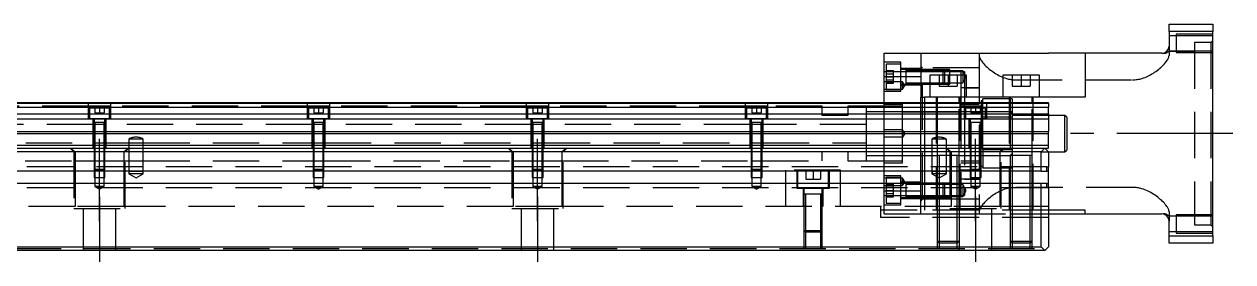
# Model space of a CAD drawing. Extents: x -21 to 1002, y -358 to 107.
# Drawn here: x 479.4 to 810.5, y -336.4 to -271.3 of the extents above; entities that cross this region are included whole.
import ezdxf

# ---------------------------------------------------------------- set-up
doc = ezdxf.new("R2010")
doc.units = 0
doc.linetypes.add('CENTER', pattern=[50.8, 31.75, -6.35, 6.35, -6.35])
doc.linetypes.add('DASHED', pattern=[19.05, 12.7, -6.35])
doc.layers.get('0').update_dxf_attribs({"linetype": 'CONTINUOUS'})
doc.layers.add('CENTER', color=1, linetype='CENTER')

msp = doc.modelspace()

# ---------------------------------------------------------------- linework, layer by layer
at = {"color": 7, "linetype": 'CONTINUOUS'}
for p, q in [((793, -271.29), (805, -271.29)), ((793, -273.29), (793, -271.29)), ((805, -271.29), (805, -273.29)), ((793, -273.29), (793, -277.29)), ((805, -273.29), (793, -273.29)), ((805, -329.29), (805, -273.29)), ((715, -279.29), (725, -279.29)), ((715, -285.64), (715, -279.29)), ((725, -279.29), (760, -279.29)), ((725, -279.29), (725, -291.29)), ((770, -279.29), (760, -279.29)), ((791, -279.29), (770, -279.29)), ((770, -279.29), (770, -291.29)), ((715, -292.79), (715, -285.64)), ((715, -285.64), (725, -285.64)), ((727.5, -285.29), (727.5, -291.29)), ((737.5, -285.29), (727.5, -285.29)), ((737.5, -291.29), (737.5, -285.29)), ((747.5, -285.29), (747.5, -291.29)), ((757.5, -285.29), (747.5, -285.29)), ((757.5, -291.29), (757.5, -285.29)), ((725, -291.29), (726, -291.29)), ((725, -292.79), (725, -291.29)), ((770, -291.29), (726, -291.29)), ((726, -291.29), (726, -292.79)), ((448.5, -292.79), (760, -292.79)), ((448.5, -292.92), (760, -292.92)), ((448.5, -294.01), (760, -294.01)), ((760, -292.92), (760, -292.79)), ((760, -292.92), (760, -294.01)), ((760, -295.88), (760, -294.01)), ((448.5, -295.88), (760, -295.88)), ((448.5, -297.23), (760, -297.23)), ((760, -295.88), (760, -297.23)), ((760, -297.23), (760, -300.71)), ((368.5, -301.29), (760, -301.29)), ((448.5, -300.71), (760, -300.71)), ((760, -301.29), (760, -300.71)), ((760, -304.49), (760, -301.29)), ((0, -304.49), (760, -304.49)), ((760, -305.29), (760, -304.49)), ((1, -305.29), (759, -305.29)), ((758, -306.29), (2, -306.29)), ((758, -306.29), (759, -305.29)), ((758, -311.59), (758, -306.29)), ((759, -305.29), (760, -306.29)), ((759, -305.29), (760, -305.29)), ((760, -306.29), (760, -310.44)), ((759.5, -311.59), (759.5, -310.44)), ((759.5, -310.44), (760, -310.44)), ((760, -311.59), (760, -310.44)), ((758, -311.59), (2, -311.59)), ((758, -311.59), (759.5, -311.59)), ((760, -311.59), (759.5, -311.59)), ((760, -314.99), (760, -311.59)), ((758, -314.99), (2, -314.99)), ((759.5, -314.99), (758, -314.99)), ((758, -332.29), (758, -314.99)), ((759.5, -314.99), (760, -314.99)), ((759.5, -316.14), (759.5, -314.99)), ((760, -316.14), (759.5, -316.14)), ((760, -316.14), (760, -314.99)), ((760, -316.14), (760, -332.29)), ((770, -322.29), (760, -322.29)), ((760, -323.29), (770, -323.29)), ((770, -323.29), (770, -322.29)), ((770, -323.29), (791, -323.29)), ((793, -329.29), (793, -325.29)), ((793, -331.29), (793, -329.29)), ((793, -329.29), (805, -329.29)), ((805, -329.29), (805, -331.29)), ((759, -333.29), (1, -333.29)), ((2, -332.29), (758, -332.29)), ((759, -333.29), (758, -332.29)), ((760, -332.29), (759, -333.29)), ((805, -331.29), (793, -331.29))]:
    msp.add_line(p, q, dxfattribs=at)
at = {"color": 3, "linetype": 'DASHED'}
for p, q in [((795, -274.45), (793, -274.45)), ((805, -274.05), (795, -274.05)), ((795, -274.05), (795, -279.05)), ((805, -274.45), (795, -274.45)), ((793, -277.29), (793, -278.65)), ((804.5, -276.29), (800, -276.29)), ((800, -276.29), (800, -326.29)), ((805, -275.79), (804.5, -276.29)), ((804.5, -276.29), (804.5, -326.29)), ((741, -279.29), (741, -279.91)), ((741, -279.91), (741.01, -280.06)), ((741, -279.91), (741, -322.68)), ((741.01, -280.06), (741.04, -280.21)), ((741.04, -280.21), (741.08, -280.38)), ((741.08, -280.38), (741.15, -280.55)), ((741.15, -280.55), (741.23, -280.74)), ((741.23, -280.74), (741.34, -280.93)), ((741.34, -280.93), (741.45, -281.13)), ((741.45, -281.13), (741.59, -281.33)), ((741.59, -281.33), (741.79, -281.61)), ((791, -279.29), (791.52, -279.29)), ((791, -279.29), (791.52, -279.29)), ((791.52, -279.29), (791.52, -279.29)), ((791.52, -279.29), (791.52, -279.29)), ((792.16, -281.67), (792.34, -281.43)), ((792.34, -281.43), (792.5, -281.19)), ((792.5, -281.19), (792.65, -280.96)), ((792.65, -280.96), (792.77, -280.73)), ((792.77, -280.73), (792.87, -280.51)), ((792.87, -280.51), (792.93, -280.35)), ((792.93, -280.35), (792.97, -280.2)), ((792.97, -280.2), (792.99, -280.05)), ((792.99, -280.05), (793, -279.91)), ((793, -278.65), (795, -278.65)), ((793, -278.65), (793, -279.91)), ((800, -278.79), (793, -278.79)), ((795, -278.65), (805, -278.65)), ((795, -279.05), (805, -279.05)), ((719.5, -281.74), (715, -281.74)), ((715, -284.29), (715.5, -284.29)), ((715, -284.29), (715.5, -284.29)), ((719.5, -282.24), (715.5, -282.24)), ((715.5, -282.24), (715.5, -285.74)), ((715.5, -284.01), (717.5, -284.01)), ((715.5, -284.24), (717.5, -284.24)), ((715.5, -284.29), (719.5, -284.29)), ((715.5, -284.29), (719.5, -284.29)), ((717.5, -284.87), (717.5, -284.01)), ((719.5, -289.74), (719.5, -281.74)), ((725, -283.49), (719.5, -283.49)), ((720.9, -283.74), (719.5, -283.74)), ((719.5, -284.29), (720.9, -284.29)), ((719.5, -284.29), (720.9, -284.29)), ((720.9, -283.74), (720.89, -283.74)), ((720.9, -283.74), (720.9, -283.74)), ((725, -283.74), (720.9, -283.74)), ((720.9, -283.74), (720.9, -284.32)), ((725, -284.09), (720.9, -284.09)), ((720.9, -284.29), (725, -284.29)), ((720.9, -284.29), (725, -284.29)), ((720.9, -284.32), (720.9, -285.6)), ((725.5, -283.29), (725, -282.79)), ((725.5, -283.29), (725, -283.29)), ((731.15, -283.74), (725, -283.74)), ((731.15, -283.74), (725, -283.74)), ((731.5, -284.09), (725, -284.09)), ((725, -284.29), (736, -284.29)), ((725, -284.29), (736, -284.29)), ((725.5, -319.29), (725.5, -283.29)), ((741, -283.29), (725.5, -283.29)), ((731.5, -284.09), (731.15, -283.74)), ((733, -283.74), (731.15, -283.74)), ((731.15, -285.74), (731.15, -283.74)), ((733, -284.09), (731.5, -284.09)), ((731.5, -284.09), (731.5, -285.74)), ((733, -287.74), (733, -283.74)), ((736.5, -284.09), (733, -284.09)), ((736, -284.29), (737, -284.29)), ((736, -284.29), (736, -291.29)), ((737.45, -285.74), (736.5, -284.09)), ((736.5, -284.09), (736.5, -285.74)), ((737, -284.29), (737, -292.79)), ((741.79, -281.61), (742.02, -281.9)), ((742.02, -281.9), (742.27, -282.19)), ((742.27, -282.19), (742.55, -282.49)), ((742.55, -282.49), (742.85, -282.79)), ((742.85, -282.79), (743.18, -283.09)), ((743.18, -283.09), (743.47, -283.35)), ((743.47, -283.35), (743.77, -283.61)), ((743.77, -283.61), (744.1, -283.87)), ((744.1, -283.87), (744.43, -284.12)), ((744.43, -284.12), (744.79, -284.38)), ((744.79, -284.38), (745.17, -284.64)), ((745.17, -284.64), (745.57, -284.89)), ((788.33, -284.95), (788.71, -284.71)), ((788.71, -284.71), (789.07, -284.47)), ((789.07, -284.47), (789.43, -284.23)), ((789.43, -284.23), (789.77, -283.97)), ((789.77, -283.97), (790.1, -283.71)), ((790.1, -283.71), (790.42, -283.45)), ((790.42, -283.45), (790.72, -283.19)), ((790.72, -283.19), (791, -282.93)), ((791, -282.93), (791.26, -282.68)), ((791.26, -282.68), (791.51, -282.42)), ((791.51, -282.42), (791.74, -282.17)), ((791.74, -282.17), (791.96, -281.92)), ((791.96, -281.92), (792.16, -281.67)), ((720, -287.09), (715, -287.09)), ((715.5, -284.87), (717.5, -284.87)), ((715.5, -285.74), (715.5, -289.24)), ((715.5, -285.74), (717.5, -285.74)), ((715.5, -286.6), (717.5, -286.6)), ((715.5, -287.24), (717.5, -287.24)), ((715.5, -287.47), (717.5, -287.47)), ((717.5, -286.6), (717.5, -284.87)), ((717.5, -287.47), (717.5, -286.6)), ((719.5, -287.74), (720.9, -287.74)), ((725, -287.99), (719.5, -287.99)), ((720.6, -288.09), (720, -287.09)), ((720, -288.09), (720, -287.09)), ((720.89, -287.74), (720.9, -287.74)), ((720.9, -285.6), (720.9, -285.88)), ((720.9, -285.88), (720.9, -287.15)), ((720.9, -287.15), (720.9, -287.74)), ((720.9, -287.39), (725, -287.39)), ((720.9, -287.74), (720.9, -287.74)), ((720.9, -287.74), (725, -287.74)), ((725, -287.39), (727.5, -287.39)), ((725, -287.74), (727.5, -287.74)), ((725, -287.74), (727.5, -287.74)), ((727.5, -287.39), (731.5, -287.39)), ((727.5, -287.74), (731.15, -287.74)), ((727.5, -287.74), (731.15, -287.74)), ((730, -285.29), (730, -288.29)), ((731.15, -287.74), (731.15, -285.74)), ((731.15, -287.74), (731.5, -287.39)), ((731.15, -287.74), (733, -287.74)), ((731.5, -285.74), (731.5, -287.39)), ((731.5, -287.39), (733, -287.39)), ((732.5, -285.29), (732.5, -288.29)), ((733, -287.39), (736.5, -287.39)), ((735, -285.29), (735, -288.29)), ((736.5, -287.39), (737.45, -285.74)), ((736.5, -285.74), (736.5, -287.39)), ((745.57, -284.89), (745.98, -285.12)), ((745.98, -285.12), (746.36, -285.33)), ((746.36, -285.33), (746.75, -285.53)), ((746.75, -285.53), (747.16, -285.71)), ((747.16, -285.71), (747.58, -285.89)), ((747.58, -285.89), (748.01, -286.04)), ((748.01, -286.04), (748.45, -286.18)), ((748.45, -286.18), (748.75, -286.27)), ((748.75, -286.27), (749.06, -286.34)), ((749.06, -286.34), (749.37, -286.4)), ((749.37, -286.4), (749.68, -286.45)), ((749.68, -286.45), (750.01, -286.5)), ((750, -285.29), (750, -288.29)), ((750.01, -286.5), (750.34, -286.53)), ((750.34, -286.53), (750.67, -286.55)), ((750.67, -286.55), (751, -286.55)), ((751, -286.55), (783, -286.55)), ((752.5, -285.29), (752.5, -288.29)), ((755, -285.29), (755, -288.29)), ((783, -286.55), (783.33, -286.55)), ((783.33, -286.55), (783.66, -286.53)), ((783.66, -286.53), (783.99, -286.5)), ((783.99, -286.5), (784.32, -286.45)), ((784.32, -286.45), (784.66, -286.4)), ((784.66, -286.4), (784.99, -286.33)), ((784.99, -286.33), (785.32, -286.25)), ((785.32, -286.25), (785.64, -286.16)), ((785.64, -286.16), (786.05, -286.02)), ((786.05, -286.02), (786.45, -285.88)), ((786.45, -285.88), (786.83, -285.72)), ((786.83, -285.72), (787.21, -285.55)), ((787.21, -285.55), (787.58, -285.36)), ((787.58, -285.36), (787.93, -285.18)), ((787.93, -285.18), (788.33, -284.95)), ((715, -289.09), (720, -289.09)), ((719.5, -289.74), (715, -289.74)), ((715.5, -289.24), (719.5, -289.24)), ((720.6, -288.09), (720, -288.09)), ((720, -289.09), (720.6, -288.09)), ((720.6, -288.09), (720, -288.09)), ((720, -289.09), (720, -288.09)), ((729.25, -291.29), (729.25, -322.29)), ((729.5, -291.29), (729.5, -292.79)), ((730, -288.29), (732.5, -288.29)), ((732.5, -288.29), (735, -288.29)), ((735.5, -292.79), (735.5, -291.29)), ((735.75, -322.29), (735.75, -291.29)), ((737, -288.79), (736, -288.79)), ((736, -291.29), (736, -292.79)), ((737, -288.79), (741, -288.79)), ((741, -288.79), (737, -288.79)), ((749.25, -291.29), (749.25, -322.29)), ((749.5, -291.29), (749.5, -292.79)), ((750, -288.29), (752.5, -288.29)), ((752.5, -288.29), (755, -288.29)), ((755.5, -292.79), (755.5, -291.29)), ((755.75, -322.29), (755.75, -291.29)), ((497, -293.79), (448.5, -293.79)), ((497, -297.29), (497, -292.79)), ((503, -293.79), (497, -293.79)), ((497.25, -294.29), (497.25, -297.29)), ((502.75, -294.29), (497.25, -294.29)), ((498.75, -294.29), (498.75, -295.59)), ((500, -294.29), (500, -295.59)), ((501.25, -294.29), (501.25, -295.59)), ((502.75, -297.29), (502.75, -294.29)), ((503, -292.79), (503, -297.29)), ((557, -293.79), (503, -293.79)), ((557, -297.29), (557, -292.79)), ((563, -293.79), (557, -293.79)), ((557.25, -294.29), (557.25, -297.29)), ((562.75, -294.29), (557.25, -294.29)), ((558.75, -294.29), (558.75, -295.59)), ((560, -294.29), (560, -295.59)), ((561.25, -294.29), (561.25, -295.59)), ((562.75, -297.29), (562.75, -294.29)), ((563, -292.79), (563, -297.29)), ((617, -293.79), (563, -293.79)), ((617, -297.29), (617, -292.79)), ((623, -293.79), (617, -293.79)), ((617.25, -294.29), (617.25, -297.29)), ((622.75, -294.29), (617.25, -294.29)), ((618.75, -294.29), (618.75, -295.59)), ((620, -294.29), (620, -295.59)), ((621.25, -294.29), (621.25, -295.59)), ((622.75, -297.29), (622.75, -294.29)), ((623, -292.79), (623, -297.29)), ((677, -293.79), (623, -293.79)), ((677, -297.29), (677, -292.79)), ((683, -293.79), (677, -293.79)), ((677.25, -294.29), (677.25, -297.29)), ((682.75, -294.29), (677.25, -294.29)), ((678.75, -294.29), (678.75, -295.59)), ((680, -294.29), (680, -295.59)), ((681.25, -294.29), (681.25, -295.59)), ((682.75, -297.29), (682.75, -294.29)), ((683, -292.79), (683, -297.29)), ((698, -293.79), (683, -293.79)), ((698, -296.29), (698, -293.79)), ((710, -293.79), (705, -293.79)), ((705, -293.79), (705, -296.29)), ((715, -293.79), (710, -293.79)), ((710, -293.79), (710, -301.29)), ((710, -293.79), (710, -301.29)), ((715, -305.29), (715, -292.79)), ((720, -293.29), (715, -293.29)), ((720, -293.79), (715, -293.79)), ((720, -300.29), (720, -293.29)), ((725, -305.29), (725, -292.79)), ((726, -292.79), (726, -305.29)), ((729.5, -292.79), (729.5, -302.32)), ((735.5, -307.3), (735.5, -292.79)), ((736, -292.79), (736, -314.99)), ((741, -293.29), (736, -293.29)), ((737, -293.79), (736, -293.79)), ((737, -297.29), (737, -292.79)), ((741, -293.79), (737, -293.79)), ((737.25, -294.29), (737.25, -297.29)), ((742.75, -294.29), (737.25, -294.29)), ((738.75, -294.29), (738.75, -295.59)), ((740, -294.29), (740, -295.59)), ((741.5, -293.79), (741, -293.79)), ((741.25, -294.29), (741.25, -295.59)), ((741.75, -292.29), (741.5, -292.29)), ((741.5, -292.29), (741.5, -292.79)), ((741.5, -292.79), (741.5, -294.29)), ((741.5, -294.29), (741.5, -297.29)), ((742, -292.79), (742, -291.79)), ((749.5, -291.79), (742, -291.79)), ((742, -294.29), (742, -292.79)), ((742, -296.82), (742, -294.29)), ((742.75, -297.29), (742.75, -294.29)), ((743, -292.79), (743, -297.29)), ((750, -291.79), (749.5, -291.79)), ((749.5, -292.79), (749.5, -307.3)), ((750, -291.79), (750, -292.79)), ((750, -292.79), (750, -296.82)), ((755.5, -307.3), (755.5, -292.79)), ((503, -297.29), (497, -297.29)), ((498.25, -305.29), (498.25, -297.29)), ((498.5, -297.29), (498.5, -298.29)), ((498.75, -295.59), (500, -295.59)), ((500, -295.59), (501.25, -295.59)), ((501.5, -298.29), (501.5, -297.29)), ((501.75, -297.29), (501.75, -305.29)), ((563, -297.29), (557, -297.29)), ((558.25, -305.29), (558.25, -297.29)), ((558.5, -297.29), (558.5, -298.29)), ((558.75, -295.59), (560, -295.59)), ((560, -295.59), (561.25, -295.59)), ((561.5, -298.29), (561.5, -297.29)), ((561.75, -297.29), (561.75, -305.29)), ((623, -297.29), (617, -297.29)), ((618.25, -305.29), (618.25, -297.29)), ((618.5, -297.29), (618.5, -298.29)), ((618.75, -295.59), (620, -295.59)), ((620, -295.59), (621.25, -295.59)), ((621.5, -298.29), (621.5, -297.29)), ((621.75, -297.29), (621.75, -305.29)), ((683, -297.29), (677, -297.29)), ((678.25, -305.29), (678.25, -297.29)), ((678.5, -297.29), (678.5, -298.29)), ((678.75, -295.59), (680, -295.59)), ((680, -295.59), (681.25, -295.59)), ((681.5, -298.29), (681.5, -297.29)), ((681.75, -297.29), (681.75, -305.29)), ((705, -296.29), (698, -296.29)), ((715, -295.29), (710, -295.29)), ((720, -295.29), (715, -295.29)), ((725, -295.29), (720, -295.29)), ((720, -295.29), (725, -295.29)), ((729.5, -295.29), (725, -295.29)), ((725, -295.29), (729.5, -295.29)), ((735.5, -295.29), (729.5, -295.29)), ((729.5, -295.29), (735.5, -295.29)), ((736, -295.29), (735.5, -295.29)), ((735.5, -295.29), (736, -295.29)), ((737, -295.29), (736, -295.29)), ((737.25, -295.29), (737, -295.29)), ((737, -297.29), (737, -318.29)), ((743, -297.29), (737, -297.29)), ((741, -295.29), (737.25, -295.29)), ((738.25, -305.29), (738.25, -297.29)), ((738.5, -297.29), (738.5, -298.29)), ((738.75, -295.59), (740, -295.59)), ((740, -295.59), (741.25, -295.59)), ((741.5, -295.29), (741, -295.29)), ((742, -295.29), (741.5, -295.29)), ((742, -295.29), (741.5, -295.29)), ((741.5, -298.29), (741.5, -297.29)), ((741.75, -297.29), (741.75, -305.29)), ((742.75, -295.29), (742, -295.29)), ((742.75, -295.29), (742, -295.29)), ((742, -297.29), (742, -296.82)), ((742.75, -296.82), (742, -296.82)), ((742, -305.77), (742, -297.29)), ((743, -295.29), (742.75, -295.29)), ((743, -295.29), (742.75, -295.29)), ((743, -296.82), (742.75, -296.82)), ((749.5, -295.29), (743, -295.29)), ((749.5, -295.29), (743, -295.29)), ((749.5, -296.82), (743, -296.82)), ((750, -295.79), (749.5, -295.29)), ((750, -295.29), (749.5, -295.29)), ((750, -296.82), (749.5, -296.82)), ((755.5, -296.29), (750, -296.29)), ((750, -296.82), (750, -305.77)), ((760, -296.29), (755.5, -296.29)), ((764.5, -296.29), (760, -296.29)), ((765, -296.79), (764.5, -296.29)), ((764.5, -301.29), (764.5, -296.29)), ((765, -296.79), (765, -301.29)), ((498.25, -298.79), (448.5, -298.79)), ((448.5, -301.29), (760, -301.29)), ((498.5, -298.79), (498.25, -298.79)), ((498.5, -298.29), (498.5, -298.3)), ((498.5, -298.29), (498.5, -305.29)), ((498.5, -298.29), (498.5, -298.29)), ((500, -298.29), (498.5, -298.29)), ((498.75, -298.79), (498.5, -298.79)), ((498.75, -298.29), (498.75, -305.29)), ((501.25, -298.79), (498.75, -298.79)), ((501.5, -298.29), (500, -298.29)), ((501.25, -305.29), (501.25, -298.29)), ((501.5, -298.79), (501.25, -298.79)), ((501.5, -298.3), (501.5, -298.29)), ((501.5, -298.29), (501.5, -298.29)), ((501.5, -305.29), (501.5, -298.29)), ((501.75, -298.79), (501.5, -298.79)), ((558.25, -298.79), (501.75, -298.79)), ((558.5, -298.79), (558.25, -298.79)), ((561.5, -298.29), (558.5, -298.29)), ((560, -298.29), (558.5, -298.29)), ((558.5, -298.29), (558.5, -298.3)), ((558.5, -298.29), (558.5, -305.29)), ((558.5, -298.29), (558.5, -298.29)), ((561.5, -298.29), (558.5, -298.29)), ((558.75, -298.79), (558.5, -298.79)), ((558.75, -298.29), (558.75, -305.29)), ((561.25, -298.79), (558.75, -298.79)), ((561.5, -298.29), (560, -298.29)), ((561.25, -305.29), (561.25, -298.29)), ((561.5, -298.79), (561.25, -298.79)), ((561.5, -298.3), (561.5, -298.29)), ((561.5, -298.29), (561.5, -298.29)), ((561.5, -305.29), (561.5, -298.29)), ((561.75, -298.79), (561.5, -298.79)), ((618.25, -298.79), (561.75, -298.79)), ((618.5, -298.79), (618.25, -298.79)), ((621.5, -298.29), (618.5, -298.29)), ((618.5, -298.29), (618.5, -305.29)), ((618.5, -298.29), (618.5, -298.29)), ((618.5, -298.29), (618.5, -298.3)), ((620, -298.29), (618.5, -298.29)), ((618.75, -298.79), (618.5, -298.79)), ((618.75, -298.29), (618.75, -305.29)), ((621.25, -298.79), (618.75, -298.79)), ((621.5, -298.29), (620, -298.29)), ((621.25, -305.29), (621.25, -298.29)), ((621.5, -298.79), (621.25, -298.79)), ((621.5, -298.29), (621.5, -298.29)), ((621.5, -305.29), (621.5, -298.29)), ((621.5, -298.3), (621.5, -298.29)), ((621.75, -298.79), (621.5, -298.79)), ((678.25, -298.79), (621.75, -298.79)), ((678.5, -298.79), (678.25, -298.79)), ((681.5, -298.29), (678.5, -298.29)), ((678.5, -298.29), (678.5, -305.29)), ((678.5, -298.29), (678.5, -298.29)), ((678.5, -298.29), (678.5, -298.3)), ((680, -298.29), (678.5, -298.29)), ((678.75, -298.79), (678.5, -298.79)), ((678.75, -298.29), (678.75, -305.29)), ((681.25, -298.79), (678.75, -298.79)), ((681.5, -298.29), (680, -298.29)), ((681.25, -305.29), (681.25, -298.29)), ((681.5, -298.79), (681.25, -298.79)), ((681.5, -298.29), (681.5, -298.29)), ((681.5, -305.29), (681.5, -298.29)), ((681.5, -298.3), (681.5, -298.29)), ((681.75, -298.79), (681.5, -298.79)), ((710, -298.79), (681.75, -298.79)), ((710, -301.29), (710, -305.29)), ((710, -301.29), (710, -305.29)), ((720, -300.29), (715, -300.29)), ((720.6, -301.29), (720, -300.29)), ((720, -302.29), (720, -300.29)), ((720.6, -301.29), (720, -302.29)), ((741.5, -298.29), (738.5, -298.29)), ((738.5, -298.29), (738.5, -305.29)), ((738.5, -298.29), (738.5, -298.29)), ((738.5, -298.29), (738.5, -298.3)), ((740, -298.29), (738.5, -298.29)), ((738.75, -298.29), (738.75, -305.29)), ((741.5, -298.29), (740, -298.29)), ((741.25, -305.29), (741.25, -298.29)), ((741.5, -298.29), (741.5, -298.29)), ((741.5, -305.29), (741.5, -298.29)), ((741.5, -298.3), (741.5, -298.29)), ((764.5, -306.29), (764.5, -301.29)), ((765, -301.29), (765, -305.79)), ((441.75, -303.79), (498.25, -303.79)), ((498.25, -303.79), (498.5, -303.79)), ((498.5, -303.79), (498.75, -303.79)), ((498.75, -303.79), (501.25, -303.79)), ((501.25, -303.79), (501.5, -303.79)), ((501.5, -303.79), (501.75, -303.79)), ((501.75, -303.79), (508, -303.79)), ((508, -302.79), (508, -305.29)), ((512, -302.79), (508, -302.79)), ((508, -303.79), (512, -303.79)), ((510.06, -302.29), (509.94, -302.29)), ((512, -305.29), (512, -302.79)), ((512, -303.79), (558.25, -303.79)), ((558.25, -303.79), (558.5, -303.79)), ((558.5, -303.79), (558.75, -303.79)), ((558.75, -303.79), (561.25, -303.79)), ((561.25, -303.79), (561.5, -303.79)), ((561.5, -303.79), (561.75, -303.79)), ((561.75, -303.79), (618.25, -303.79)), ((618.25, -303.79), (618.5, -303.79)), ((618.5, -303.79), (618.75, -303.79)), ((618.75, -303.79), (621.25, -303.79)), ((621.25, -303.79), (621.5, -303.79)), ((621.5, -303.79), (621.75, -303.79)), ((621.75, -303.79), (678.25, -303.79)), ((678.25, -303.79), (678.5, -303.79)), ((678.5, -303.79), (678.75, -303.79)), ((678.75, -303.79), (681.25, -303.79)), ((681.25, -303.79), (681.5, -303.79)), ((681.5, -303.79), (681.75, -303.79)), ((681.75, -303.79), (710, -303.79)), ((720, -302.29), (715, -302.29)), ((720, -309.29), (720, -302.29)), ((728, -302.79), (728, -305.29)), ((732, -302.79), (728, -302.79)), ((729.5, -302.32), (729.5, -305.29)), ((730.06, -302.29), (729.94, -302.29)), ((732, -305.29), (732, -302.79)), ((492, -305.29), (493, -306.29)), ((492.06, -305.29), (493.29, -306.29)), ((493, -306.29), (493, -321.79)), ((493.29, -306.29), (493.29, -311.59)), ((498.5, -305.29), (498.5, -311.04)), ((498.5, -305.29), (498.5, -311.04)), ((498.75, -305.29), (498.75, -311.29)), ((501.25, -311.29), (501.25, -305.29)), ((501.5, -311.04), (501.5, -305.29)), ((501.5, -311.04), (501.5, -305.29)), ((507.94, -305.29), (506.71, -306.29)), ((506.71, -311.59), (506.71, -306.29)), ((507, -306.29), (508, -305.29)), ((507, -321.79), (507, -306.29)), ((508, -305.29), (508, -311.59)), ((512, -311.59), (512, -305.29)), ((558.5, -305.29), (558.5, -311.04)), ((558.5, -305.29), (558.5, -311.04)), ((558.75, -305.29), (558.75, -311.29)), ((561.25, -311.29), (561.25, -305.29)), ((561.5, -311.04), (561.5, -305.29)), ((561.5, -311.04), (561.5, -305.29)), ((612, -305.29), (613, -306.29)), ((612.06, -305.29), (613.29, -306.29)), ((613, -306.29), (613, -321.79)), ((613.29, -306.29), (613.29, -311.59)), ((618.5, -305.29), (618.5, -311.04)), ((618.5, -305.29), (618.5, -311.04)), ((618.75, -305.29), (618.75, -311.29)), ((621.25, -311.29), (621.25, -305.29)), ((621.5, -311.04), (621.5, -305.29)), ((621.5, -311.04), (621.5, -305.29)), ((627.94, -305.29), (626.71, -306.29)), ((626.71, -311.59), (626.71, -306.29)), ((627, -306.29), (628, -305.29)), ((627, -321.79), (627, -306.29)), ((678.5, -305.29), (678.5, -311.04)), ((678.5, -305.29), (678.5, -311.04)), ((678.75, -305.29), (678.75, -311.29)), ((681.25, -311.29), (681.25, -305.29)), ((681.5, -311.04), (681.5, -305.29)), ((681.5, -311.04), (681.5, -305.29)), ((698, -308.79), (698, -306.29)), ((705, -306.29), (705, -308.79)), ((710, -305.29), (710, -308.79)), ((710, -305.29), (710, -308.79)), ((710, -307.29), (715, -307.29)), ((715, -311.59), (715, -305.29)), ((715, -307.29), (720, -307.29)), ((720, -307.29), (725, -307.29)), ((720, -307.29), (725, -307.29)), ((725, -311.59), (725, -305.29)), ((725, -307.29), (728, -307.29)), ((725, -307.29), (728, -307.29)), ((726, -305.29), (726, -311.59)), ((728, -305.29), (728, -311.59)), ((728, -307.29), (729.4, -307.29)), ((728, -307.29), (729.4, -307.29)), ((729.4, -307.29), (729.5, -307.29)), ((729.4, -307.29), (729.5, -307.29)), ((729.5, -305.29), (729.5, -307.29)), ((735.5, -307.29), (729.5, -307.29)), ((735.5, -307.29), (729.5, -307.29)), ((729.5, -307.29), (729.5, -311.59)), ((729.5, -307.29), (729.5, -307.29)), ((729.5, -307.29), (729.5, -307.3)), ((730, -307.29), (730, -312.29)), ((732, -305.29), (733, -306.29)), ((732, -311.59), (732, -305.29)), ((732.06, -305.29), (733.29, -306.29)), ((733, -306.29), (733, -321.79)), ((733.29, -306.29), (733.29, -311.59)), ((735, -314.99), (735, -307.29)), ((735.5, -314.99), (735.5, -307.29)), ((735.5, -307.29), (735.6, -307.29)), ((735.5, -307.29), (735.6, -307.29)), ((735.6, -307.29), (736, -307.29)), ((735.6, -307.29), (736, -307.29)), ((736, -307.29), (741.5, -307.29)), ((738.5, -305.29), (738.5, -311.04)), ((738.5, -305.29), (738.5, -311.04)), ((738.75, -305.29), (738.75, -311.29)), ((741.25, -311.29), (741.25, -305.29)), ((741.5, -311.04), (741.5, -305.29)), ((741.5, -311.04), (741.5, -305.29)), ((741.5, -307.29), (749.5, -307.29)), ((742, -305.77), (742, -310.79)), ((750, -305.77), (742, -305.77)), ((747.94, -305.29), (746.71, -306.29)), ((746.71, -311.59), (746.71, -306.29)), ((747, -306.29), (748, -305.29)), ((747, -321.79), (747, -306.29)), ((749.5, -307.29), (750, -306.79)), ((755.5, -307.29), (749.5, -307.29)), ((749.5, -307.29), (749.5, -314.99)), ((750, -305.77), (750, -307.29)), ((750, -307.29), (750, -314.99)), ((755, -314.99), (755, -307.29)), ((755.5, -314.99), (755.5, -307.29)), ((758, -306.29), (760, -306.29)), ((760, -306.29), (764.5, -306.29)), ((764.5, -306.29), (765, -305.79)), ((759.5, -310.44), (0.5, -310.44)), ((441.5, -308.79), (493.29, -308.79)), ((493.29, -308.79), (498.5, -308.79)), ((498.5, -308.79), (498.75, -308.79)), ((498.5, -311.04), (498.75, -311.29)), ((498.5, -311.04), (498.5, -311.59)), ((498.5, -311.04), (501.5, -311.04)), ((498.75, -308.79), (501.25, -308.79)), ((501.25, -308.79), (501.5, -308.79)), ((501.25, -311.29), (501.5, -311.04)), ((501.5, -308.79), (506.71, -308.79)), ((501.5, -311.59), (501.5, -311.04)), ((506.71, -308.79), (508, -308.79)), ((508, -308.79), (512, -308.79)), ((512, -308.79), (558.5, -308.79)), ((558.5, -308.79), (558.75, -308.79)), ((558.5, -311.04), (558.75, -311.29)), ((558.5, -311.04), (558.5, -311.59)), ((558.5, -311.04), (561.5, -311.04)), ((558.75, -308.79), (561.25, -308.79)), ((561.25, -308.79), (561.5, -308.79)), ((561.25, -311.29), (561.5, -311.04)), ((561.5, -308.79), (613.29, -308.79)), ((561.5, -311.59), (561.5, -311.04)), ((613.29, -308.79), (618.5, -308.79)), ((618.5, -308.79), (618.75, -308.79)), ((618.5, -311.04), (618.75, -311.29)), ((618.5, -311.04), (618.5, -311.59)), ((618.5, -311.04), (621.5, -311.04)), ((618.75, -308.79), (621.25, -308.79)), ((621.25, -308.79), (621.5, -308.79)), ((621.25, -311.29), (621.5, -311.04)), ((621.5, -308.79), (626.71, -308.79)), ((621.5, -311.59), (621.5, -311.04)), ((626.71, -308.79), (678.5, -308.79)), ((678.5, -308.79), (678.75, -308.79)), ((678.5, -311.04), (678.75, -311.29)), ((678.5, -311.04), (678.5, -311.59)), ((678.5, -311.04), (681.5, -311.04)), ((678.75, -308.79), (681.25, -308.79)), ((681.25, -308.79), (681.5, -308.79)), ((681.25, -311.29), (681.5, -311.04)), ((681.5, -308.79), (698, -308.79)), ((681.5, -311.59), (681.5, -311.04)), ((705, -308.79), (710, -308.79)), ((710, -308.79), (715, -308.79)), ((715, -308.79), (720, -308.79)), ((715, -309.29), (720, -309.29)), ((736, -308.79), (741.5, -308.79)), ((736, -309.29), (741, -309.29)), ((738.5, -311.04), (738.75, -311.29)), ((738.5, -311.04), (738.5, -311.59)), ((738.5, -311.04), (741.5, -311.04)), ((741.25, -311.29), (741.5, -311.04)), ((741.75, -310.29), (741.5, -310.29)), ((741.5, -311.59), (741.5, -311.04)), ((750, -310.79), (742, -310.79)), ((493.29, -311.59), (493.29, -314.99)), ((498.5, -311.59), (498.5, -313.29)), ((498.5, -313.29), (501.5, -313.29)), ((498.75, -311.29), (498.75, -313.29)), ((501.25, -311.29), (498.75, -311.29)), ((498.75, -313.29), (498.75, -315.79)), ((501.25, -313.29), (501.25, -311.29)), ((501.25, -315.79), (501.25, -313.29)), ((501.5, -313.29), (501.5, -311.59)), ((506.71, -314.99), (506.71, -311.59)), ((508, -311.59), (508, -311.66)), ((508, -311.66), (508, -312.29)), ((508, -311.66), (508.17, -312.29)), ((512, -311.66), (508, -311.66)), ((508, -312.29), (510, -313.45)), ((512, -312.29), (508, -312.29)), ((510, -313.45), (512, -312.29)), ((511.83, -312.29), (512, -311.66)), ((512, -311.66), (512, -311.59)), ((512, -312.29), (512, -311.66)), ((558.5, -311.59), (558.5, -313.29)), ((558.5, -313.29), (561.5, -313.29)), ((558.75, -311.29), (558.75, -313.29)), ((561.25, -311.29), (558.75, -311.29)), ((558.75, -313.29), (558.75, -315.79)), ((561.25, -313.29), (561.25, -311.29)), ((561.25, -315.79), (561.25, -313.29)), ((561.5, -313.29), (561.5, -311.59)), ((613.29, -311.59), (613.29, -314.99)), ((618.5, -311.59), (618.5, -313.29)), ((618.5, -313.29), (621.5, -313.29)), ((618.75, -311.29), (618.75, -313.29)), ((621.25, -311.29), (618.75, -311.29)), ((618.75, -313.29), (618.75, -315.79)), ((621.25, -313.29), (621.25, -311.29)), ((621.25, -315.79), (621.25, -313.29)), ((621.5, -313.29), (621.5, -311.59)), ((626.71, -314.99), (626.71, -311.59)), ((678.5, -311.59), (678.5, -313.29)), ((678.5, -313.29), (681.5, -313.29)), ((678.75, -311.29), (678.75, -313.29)), ((681.25, -311.29), (678.75, -311.29)), ((678.75, -313.29), (678.75, -315.79)), ((681.25, -313.29), (681.25, -311.29)), ((681.25, -315.79), (681.25, -313.29)), ((681.5, -313.29), (681.5, -311.59)), ((703, -311.29), (688, -311.29)), ((688, -311.59), (688, -311.29)), ((688, -314.99), (688, -311.59)), ((691, -311.29), (691, -316.29)), ((691.25, -311.29), (691.25, -311.59)), ((691.25, -311.59), (691.25, -314.99)), ((693.5, -311.29), (693.5, -313.79)), ((693.5, -313.79), (695.5, -313.79)), ((695.5, -311.29), (695.5, -313.79)), ((695.5, -313.79), (697.5, -313.79)), ((697.5, -311.29), (697.5, -313.79)), ((699.75, -311.59), (699.75, -311.29)), ((699.75, -314.99), (699.75, -311.59)), ((700, -316.29), (700, -311.29)), ((703, -311.59), (703, -311.29)), ((703, -314.99), (703, -311.59)), ((715, -314.99), (715, -311.59)), ((719.5, -312.85), (715, -312.85)), ((720, -313.49), (715, -313.49)), ((719.5, -313.35), (715.5, -313.35)), ((715.5, -313.35), (715.5, -314.99)), ((719.5, -316.85), (719.5, -312.85)), ((720.6, -314.49), (720, -313.49)), ((720, -314.49), (720, -313.49)), ((720, -315.49), (720.6, -314.49)), ((720.6, -314.49), (720, -314.49)), ((720, -315.49), (720, -314.49)), ((725, -314.99), (725, -311.59)), ((726, -311.59), (726, -314.99)), ((728, -311.59), (728, -311.66)), ((728, -311.66), (728, -312.29)), ((728, -311.66), (728.17, -312.29)), ((732, -311.66), (728, -311.66)), ((728, -312.29), (730, -313.45)), ((732, -312.29), (728, -312.29)), ((729.5, -311.59), (729.5, -312.29)), ((729.5, -312.29), (729.5, -314.99)), ((730, -312.29), (730, -314.99)), ((730, -313.45), (732, -312.29)), ((731.83, -312.29), (732, -311.66)), ((732, -311.66), (732, -311.59)), ((732, -312.29), (732, -311.66)), ((733.29, -311.59), (733.29, -314.99)), ((736, -311.29), (738.75, -311.29)), ((738.75, -311.29), (736, -311.29)), ((737, -313.79), (736, -313.79)), ((737, -313.79), (741, -313.79)), ((741, -313.79), (737, -313.79)), ((738.5, -311.59), (738.5, -313.29)), ((738.5, -313.29), (741.5, -313.29)), ((738.75, -311.29), (738.75, -313.29)), ((741.25, -311.29), (738.75, -311.29)), ((738.75, -313.29), (738.75, -315.79)), ((741.25, -313.29), (741.25, -311.29)), ((741.25, -315.79), (741.25, -313.29)), ((741.5, -313.29), (741.5, -311.59)), ((746.71, -314.99), (746.71, -311.59)), ((759.5, -316.14), (0.5, -316.14)), ((493.29, -314.99), (493.29, -321.29)), ((498.75, -315.79), (500, -316.52)), ((501.25, -315.79), (498.75, -315.79)), ((500, -316.52), (501.25, -315.79)), ((506.71, -321.29), (506.71, -314.99)), ((558.75, -315.79), (560, -316.52)), ((561.25, -315.79), (558.75, -315.79)), ((560, -316.52), (561.25, -315.79)), ((613.29, -314.99), (613.29, -321.29)), ((618.75, -315.79), (620, -316.52)), ((621.25, -315.79), (618.75, -315.79)), ((620, -316.52), (621.25, -315.79)), ((626.71, -321.29), (626.71, -314.99)), ((678.75, -315.79), (680, -316.52)), ((681.25, -315.79), (678.75, -315.79)), ((680, -316.52), (681.25, -315.79)), ((688, -321.29), (688, -314.99)), ((691, -316.29), (700, -316.29)), ((691.25, -314.99), (691.25, -316.29)), ((692.75, -316.29), (692.75, -321.29)), ((693, -316.29), (693, -317.89)), ((698, -317.89), (698, -316.29)), ((698.25, -321.29), (698.25, -316.29)), ((699.75, -316.29), (699.75, -314.99)), ((703, -321.29), (703, -314.99)), ((715, -316.95), (715, -314.99)), ((715, -315.49), (720, -315.49)), ((715, -323.29), (715, -316.95)), ((715, -316.95), (725, -316.95)), ((715.5, -314.99), (715.5, -320.35)), ((715.5, -315.12), (717.5, -315.12)), ((715.5, -315.35), (717.5, -315.35)), ((715.5, -315.98), (717.5, -315.98)), ((715.5, -316.85), (717.5, -316.85)), ((715.5, -317.72), (717.5, -317.72)), ((717.5, -315.35), (717.5, -315.12)), ((717.5, -316.85), (717.5, -315.35)), ((717.5, -318.35), (717.5, -316.85)), ((725, -314.6), (719.5, -314.6)), ((720.9, -314.85), (719.5, -314.85)), ((719.5, -320.85), (719.5, -316.85)), ((720.9, -314.85), (720.89, -314.85)), ((720.9, -314.85), (720.9, -314.99)), ((720.9, -314.85), (720.9, -314.85)), ((725, -314.85), (720.9, -314.85)), ((720.9, -314.85), (720.9, -318.85)), ((720.9, -314.99), (720.9, -315.2)), ((720.9, -315.2), (720.9, -318.5)), ((725, -315.2), (720.9, -315.2)), ((720.9, -316.85), (720.9, -318.85)), ((729.5, -314.85), (725, -314.85)), ((729.5, -314.85), (725, -314.85)), ((725, -322.29), (725, -314.99)), ((729.5, -315.2), (725, -315.2)), ((726, -314.99), (726, -322.29)), ((730, -314.85), (729.5, -314.85)), ((730, -314.85), (729.5, -314.85)), ((729.5, -314.99), (729.5, -322.29)), ((730, -315.2), (729.5, -315.2)), ((731.15, -314.85), (730, -314.85)), ((731.15, -314.85), (730, -314.85)), ((730, -314.99), (730, -322.29)), ((731.5, -315.2), (730, -315.2)), ((731.15, -314.99), (731.15, -314.85)), ((731.29, -314.99), (731.15, -314.85)), ((733, -314.85), (731.15, -314.85)), ((731.15, -318.85), (731.15, -314.99)), ((731.5, -315.2), (731.29, -314.99)), ((733, -315.2), (731.5, -315.2)), ((731.5, -315.2), (731.5, -318.5)), ((736.5, -315.2), (733, -315.2)), ((733.29, -314.99), (733.29, -321.29)), ((735, -321.29), (735, -314.99)), ((735.5, -321.29), (735.5, -314.99)), ((736, -314.99), (736, -318.29)), ((737.45, -316.85), (736.5, -315.2)), ((736.5, -315.2), (736.5, -318.5)), ((736.5, -318.5), (737.45, -316.85)), ((738.75, -315.79), (740, -316.52)), ((741.25, -315.79), (738.75, -315.79)), ((740, -316.52), (741.25, -315.79)), ((745.29, -317.87), (744.93, -318.11)), ((745.67, -317.64), (745.29, -317.87)), ((746.07, -317.41), (745.67, -317.64)), ((746.42, -317.22), (746.07, -317.41)), ((746.79, -317.04), (746.42, -317.22)), ((746.71, -321.29), (746.71, -314.99)), ((747.17, -316.87), (746.79, -317.04)), ((747.55, -316.71), (747.17, -316.87)), ((747.95, -316.56), (747.55, -316.71)), ((748.36, -316.43), (747.95, -316.56)), ((748.68, -316.34), (748.36, -316.43)), ((749.01, -316.26), (748.68, -316.34)), ((749.34, -316.19), (749.01, -316.26)), ((749.62, -316.14), (749.34, -316.19)), ((749.5, -314.99), (749.5, -322.29)), ((751, -316.03), (749.62, -316.14)), ((750, -314.99), (750, -322.29)), ((783, -316.03), (751, -316.03)), ((755, -322.29), (755, -314.99)), ((755.5, -322.29), (755.5, -314.99)), ((783.33, -316.04), (783, -316.03)), ((783.66, -316.06), (783.33, -316.04)), ((783.99, -316.09), (783.66, -316.06)), ((784.32, -316.13), (783.99, -316.09)), ((784.63, -316.19), (784.32, -316.13)), ((784.94, -316.25), (784.63, -316.19)), ((785.25, -316.32), (784.94, -316.25)), ((785.55, -316.41), (785.25, -316.32)), ((785.99, -316.54), (785.55, -316.41)), ((786.42, -316.7), (785.99, -316.54)), ((786.84, -316.87), (786.42, -316.7)), ((787.25, -317.06), (786.84, -316.87)), ((787.64, -317.26), (787.25, -317.06)), ((788.02, -317.46), (787.64, -317.26)), ((788.43, -317.7), (788.02, -317.46)), ((788.83, -317.95), (788.43, -317.7)), ((698, -317.89), (693, -317.89)), ((693, -317.89), (693, -321.29)), ((693, -317.89), (693, -317.89)), ((693, -317.89), (693, -317.9)), ((693.4, -317.89), (693.4, -321.29)), ((697.6, -321.29), (697.6, -317.89)), ((698, -317.89), (698, -317.89)), ((698, -321.29), (698, -317.89)), ((698, -317.9), (698, -317.89)), ((715, -318.29), (715.5, -318.29)), ((715, -318.29), (715.5, -318.29)), ((715, -320.85), (719.5, -320.85)), ((715.5, -318.29), (719.5, -318.29)), ((715.5, -318.29), (719.5, -318.29)), ((715.5, -318.35), (717.5, -318.35)), ((715.5, -318.58), (717.5, -318.58)), ((715.5, -320.35), (719.5, -320.35)), ((717.5, -318.58), (717.5, -318.35)), ((719.5, -318.29), (720.9, -318.29)), ((719.5, -318.29), (720.9, -318.29)), ((719.5, -318.85), (720.9, -318.85)), ((719.5, -319.1), (725, -319.1)), ((720.89, -318.85), (725, -318.85)), ((720.9, -318.29), (725, -318.29)), ((720.9, -318.29), (725, -318.29)), ((720.9, -318.5), (720.9, -318.85)), ((720.9, -318.5), (725, -318.5)), ((725, -318.29), (729.5, -318.29)), ((725, -318.29), (729.5, -318.29)), ((725, -318.5), (729.5, -318.5)), ((725, -318.85), (729.5, -318.85)), ((725, -318.85), (729.5, -318.85)), ((725.5, -319.29), (725, -319.29)), ((725, -319.79), (725.5, -319.29)), ((729.5, -319.29), (725.5, -319.29)), ((729.5, -318.29), (730, -318.29)), ((729.5, -318.29), (730, -318.29)), ((729.5, -318.5), (730, -318.5)), ((729.5, -318.85), (730, -318.85)), ((729.5, -318.85), (730, -318.85)), ((730, -319.29), (729.5, -319.29)), ((730, -318.29), (731.5, -318.29)), ((730, -318.29), (731.5, -318.29)), ((730, -318.5), (731.5, -318.5)), ((730, -318.85), (731.15, -318.85)), ((730, -318.85), (731.15, -318.85)), ((733.29, -319.29), (730, -319.29)), ((731.15, -318.85), (731.5, -318.5)), ((731.15, -318.85), (733, -318.85)), ((731.5, -318.29), (733, -318.29)), ((731.5, -318.29), (733, -318.29)), ((731.5, -318.5), (733, -318.5)), ((733, -318.29), (733.29, -318.29)), ((733, -318.29), (733.29, -318.29)), ((733, -318.5), (736.5, -318.5)), ((733.29, -318.29), (735, -318.29)), ((733.29, -318.29), (735, -318.29)), ((735, -319.29), (733.29, -319.29)), ((735, -318.29), (735.5, -318.29)), ((735, -318.29), (735.5, -318.29)), ((735.5, -319.29), (735, -319.29)), ((735.5, -318.29), (736, -318.29)), ((735.5, -318.29), (736, -318.29)), ((741, -319.29), (735.5, -319.29)), ((736, -318.29), (737, -318.29)), ((741.66, -321.16), (741.5, -321.39)), ((741.84, -320.92), (741.66, -321.16)), ((742.04, -320.67), (741.84, -320.92)), ((742.26, -320.42), (742.04, -320.67)), ((742.49, -320.16), (742.26, -320.42)), ((742.74, -319.91), (742.49, -320.16)), ((743, -319.65), (742.74, -319.91)), ((743.28, -319.4), (743, -319.65)), ((743.58, -319.14), (743.28, -319.4)), ((743.9, -318.88), (743.58, -319.14)), ((744.23, -318.62), (743.9, -318.88)), ((744.57, -318.36), (744.23, -318.62)), ((744.93, -318.11), (744.57, -318.36)), ((789.21, -318.2), (788.83, -317.95)), ((789.57, -318.46), (789.21, -318.2)), ((789.9, -318.72), (789.57, -318.46)), ((790.23, -318.98), (789.9, -318.72)), ((790.53, -319.23), (790.23, -318.98)), ((790.82, -319.49), (790.53, -319.23)), ((791.15, -319.8), (790.82, -319.49)), ((791.45, -320.1), (791.15, -319.8)), ((791.73, -320.4), (791.45, -320.1)), ((791.98, -320.69), (791.73, -320.4)), ((792.21, -320.98), (791.98, -320.69)), ((792.41, -321.25), (792.21, -320.98)), ((493.29, -321.29), (386.71, -321.29)), ((493, -321.79), (507, -321.79)), ((506.71, -321.29), (493.29, -321.29)), ((495.5, -321.79), (495.5, -333.29)), ((504.5, -333.29), (504.5, -321.79)), ((613.29, -321.29), (506.71, -321.29)), ((613, -321.79), (627, -321.79)), ((626.71, -321.29), (613.29, -321.29)), ((615.5, -321.79), (615.5, -333.29)), ((624.5, -333.29), (624.5, -321.79)), ((733.29, -321.29), (626.71, -321.29)), ((693, -321.29), (693, -327.89)), ((693, -321.29), (693, -327.89)), ((693.4, -321.29), (693.4, -328.29)), ((697.6, -328.29), (697.6, -321.29)), ((698, -327.89), (698, -321.29)), ((698, -327.89), (698, -321.29)), ((714, -321.29), (714, -322.29)), ((714, -322.29), (714, -324.29)), ((724, -322.29), (714, -322.29)), ((719, -324.29), (714, -324.29)), ((715, -323.29), (725, -323.29)), ((760, -324.29), (719, -324.29)), ((760, -322.29), (724, -322.29)), ((725, -323.29), (725, -322.29)), ((725, -323.29), (729.5, -323.29)), ((729.5, -322.29), (729.5, -330.79)), ((729.5, -322.29), (729.5, -330.79)), ((729.5, -323.29), (730, -323.29)), ((730, -322.29), (730, -331.29)), ((730, -323.29), (735, -323.29)), ((733, -321.79), (747, -321.79)), ((746.71, -321.29), (733.29, -321.29)), ((735, -322.29), (735, -321.29)), ((735, -331.29), (735, -322.29)), ((735, -323.29), (735.5, -323.29)), ((735.5, -321.79), (735.5, -321.29)), ((735.5, -321.79), (735.5, -333.29)), ((735.5, -323.29), (749.5, -323.29)), ((741.01, -322.54), (741, -322.68)), ((741, -322.68), (741, -323.29)), ((741.03, -322.39), (741.01, -322.54)), ((741.07, -322.24), (741.03, -322.39)), ((741.13, -322.08), (741.07, -322.24)), ((741.23, -321.86), (741.13, -322.08)), ((741.35, -321.63), (741.23, -321.86)), ((741.5, -321.39), (741.35, -321.63)), ((744.5, -333.29), (744.5, -321.79)), ((760, -321.29), (746.71, -321.29)), ((749.5, -322.29), (749.5, -330.79)), ((749.5, -322.29), (749.5, -330.79)), ((749.5, -323.29), (750, -323.29)), ((750, -322.29), (750, -331.29)), ((750, -323.29), (755, -323.29)), ((755, -331.29), (755, -322.29)), ((755, -323.29), (755.5, -323.29)), ((755.5, -330.79), (755.5, -322.29)), ((755.5, -330.79), (755.5, -322.29)), ((755.5, -323.29), (760, -323.29)), ((791.52, -323.29), (791.52, -323.29)), ((791.52, -323.29), (791.52, -323.29)), ((792.55, -321.46), (792.41, -321.25)), ((792.66, -321.66), (792.55, -321.46)), ((792.77, -321.85), (792.66, -321.66)), ((792.85, -322.04), (792.77, -321.85)), ((792.92, -322.21), (792.85, -322.04)), ((792.96, -322.37), (792.92, -322.21)), ((792.99, -322.53), (792.96, -322.37)), ((793, -322.68), (792.99, -322.53)), ((793, -322.68), (793, -323.94)), ((793, -323.79), (800, -323.79)), ((795, -323.94), (793, -323.94)), ((793, -323.94), (793, -325.29)), ((805, -323.54), (795, -323.54)), ((795, -323.54), (795, -328.54)), ((805, -323.94), (795, -323.94)), ((800, -326.29), (804.5, -326.29)), ((804.5, -326.29), (805, -326.79)), ((693, -327.89), (693.4, -328.29)), ((693, -327.89), (693, -332.79)), ((693, -327.89), (698, -327.89)), ((693.4, -328.29), (693.4, -332.79)), ((697.6, -328.29), (693.4, -328.29)), ((697.6, -328.29), (698, -327.89)), ((697.6, -332.79), (697.6, -328.29)), ((698, -332.79), (698, -327.89)), ((729.5, -330.79), (730, -331.29)), ((729.5, -330.79), (729.5, -332.79)), ((729.5, -330.79), (735.5, -330.79)), ((735, -331.29), (735.5, -330.79)), ((749.5, -330.79), (750, -331.29)), ((749.5, -330.79), (749.5, -332.79)), ((749.5, -330.79), (755.5, -330.79)), ((755, -331.29), (755.5, -330.79)), ((755.5, -332.79), (755.5, -330.79)), ((793, -328.14), (795, -328.14)), ((795, -328.14), (805, -328.14)), ((795, -328.54), (805, -328.54)), ((0.5, -332.79), (759.5, -332.79)), ((730, -331.29), (730, -332.79)), ((735, -331.29), (730, -331.29)), ((735, -332.79), (735, -331.29)), ((750, -331.29), (750, -332.79)), ((755, -331.29), (750, -331.29)), ((755, -332.79), (755, -331.29))]:
    msp.add_line(p, q, dxfattribs=at)
at = {"color": 7, "linetype": 'CONTINUOUS'}
for centre, start, end in [((791, -277.29), 270, 0), ((791, -325.29), 0, 90)]:
    msp.add_arc(centre, 2, start, end, dxfattribs=at)
at = {"color": 3, "linetype": 'DASHED'}
for centre, radius, start, end in [((791.53, -277.29), 2, 270, 317.4968), ((741.75, -292.04), 0.25, 270, 0), ((509.94, -306.29), 4, 90, 118.9695), ((510.06, -306.29), 4, 61.0305, 90), ((729.94, -306.29), 4, 90, 118.9695), ((730.06, -306.29), 4, 61.0305, 90), ((741.75, -310.54), 0.25, 0, 90), ((791.53, -325.29), 2, 42.5032, 90)]:
    msp.add_arc(centre, radius, start, end, dxfattribs=at)
at = {"layer": 'CENTER', "color": 1, "linetype": 'CENTER'}
for p, q in [((810.48, -301.29), (760, -301.29)), ((500, -325.34), (500, -302.74)), ((620, -325.34), (620, -302.74)), ((740, -325.34), (740, -302.74)), ((500, -318.64), (500, -336.44)), ((620, -318.64), (620, -336.44)), ((740, -318.64), (740, -336.44))]:
    msp.add_line(p, q, dxfattribs=at)

doc.saveas('drawing.dxf')
